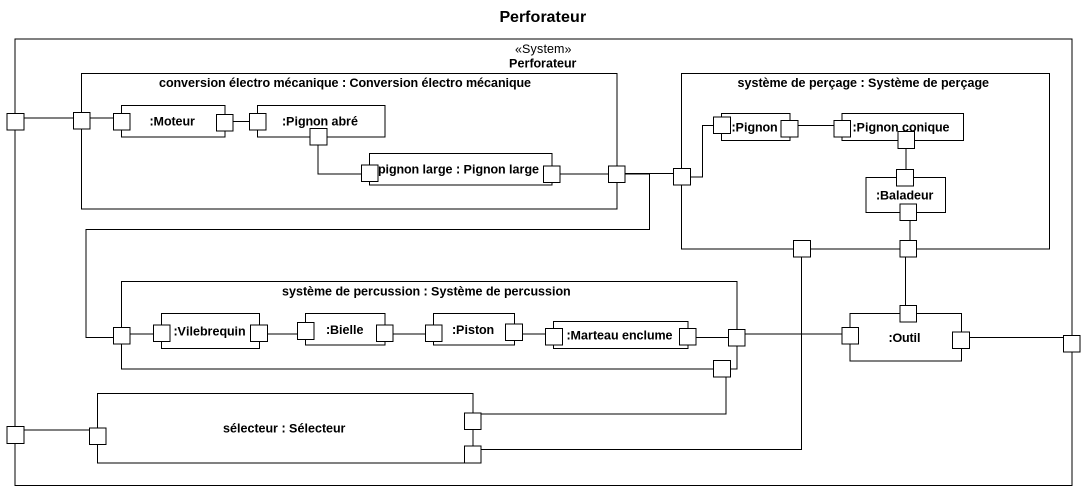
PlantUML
@startuml
title Perforateur
rectangle Perforateur <<System>> {
  rectangle "conversion électro mécanique : Conversion électro mécanique" as conversion_électro_mécanique {
    rectangle ":Moteur" as Moteur {
      port " " as port3
      port " " as port4
    }
    rectangle ":Pignon abré" as Pignon_abré {
      port " " as port5
      port " " as port6
    }
    port " " as port2
    rectangle "pignon large : Pignon large" as pignon_large {
      port " " as port11
      port " " as port12
    }
    port " " as port13
  }
  rectangle "système de perçage : Système de perçage" as système_de_perçage {
    rectangle ":Pignon" as Pignon {
      port " " as port7
      port " " as port8
    }
    rectangle ":Pignon conique" as Pignon_conique {
      port " " as port9
      port " " as port10
    }
    port " " as port14
    rectangle ":Baladeur" as Baladeur {
      port " " as port15
      port " " as port16
    }
    port " " as port17
    port " " as port18
  }
  port " " as port1
  rectangle "système de percussion : Système de percussion" as système_de_percussion {
    rectangle ":Vilebrequin" as Vilebrequin {
      port " " as port21
      port " " as port22
    }
    rectangle ":Bielle" as Bielle {
      port " " as port23
      port " " as port24
    }
    rectangle ":Piston" as Piston {
      port " " as port25
      port " " as port26
    }
    port " " as port20
    rectangle ":Marteau enclume" as Marteau_enclume {
      port " " as port27
      port " " as port28
    }
    port " " as port29
    port " " as port30
  }
  rectangle ":Outil" as Outil {
    port " " as port19
    port " " as port31
    port " " as port32
  }
  port " " as port33
  rectangle "sélecteur : Sélecteur" as sélecteur {
    port " " as port34
    port " " as port36
    port " " as port37
  }
  port " " as port35
}
port1 -right- port2
port2 -right- port3
port4 -right- port5
port6 -- port11
port7 -- port14
port9 -left- port8
port10 -- port15
port12 -right- port13
port13 -left- port20
port14 -left- port13
port18 -up- port16
système_de_percussion -right- port31
port19 -up- port18
port20 -right- port21
port22 -right- port23
port24 -right- port25
port26 -right- port27
port28 -right- port30
port32 -right- port33
port34 -right- port29
port35 -right- port36
port37 -up- port17
@enduml
